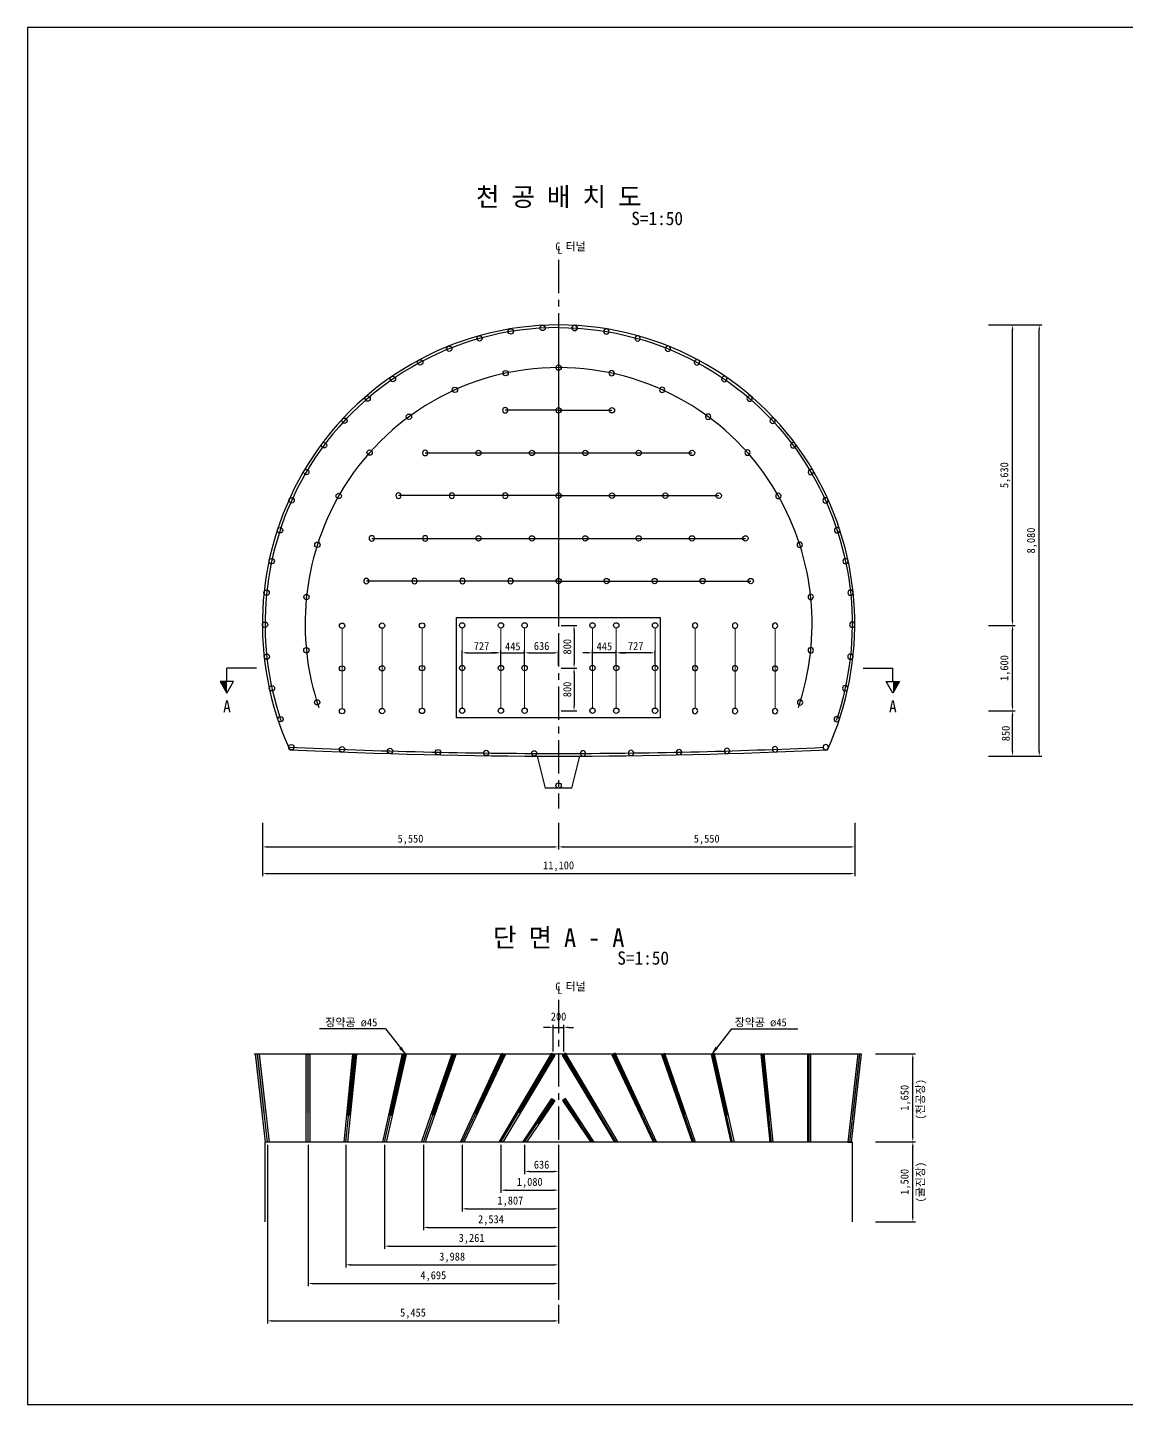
# Model space of a CAD drawing. Header units: millimetres. Extents: x -114429 to 52969, y -22900 to 28700.
# Drawn here: x -78350 to -57760, y 2900 to 28700 of the extents above; entities that cross this region are included whole.
import ezdxf
from ezdxf.enums import TextEntityAlignment as Align

# ---------------------------------------------------------------- set-up
doc = ezdxf.new("R2010")
doc.units = ezdxf.units.MM
doc.header["$LTSCALE"] = 500
doc.header["$PDMODE"] = 1
doc.linetypes.add('A-CENTR01', pattern=[2, 1.25, -0.25, 0.25, -0.25])
doc.linetypes.add('A-DASHD01', pattern=[0.75, 0.5, -0.25])
for name, color, linetype in [('CS-BLST', 4, 'Continuous'), ('CS-BLST-HIDL', 2, 'A-DASHD01'), ('CS-BLST-LIN1', 2, 'Continuous'), ('CS-BLST-LIN3', 2, 'Continuous'), ('CS-BLST-PATT', 1, 'Continuous'), ('CS-BLST-TEX1', 6, 'Continuous'), ('CS-BLST-TEX3', 3, 'Continuous'), ('CS-CNTL', 1, 'A-CENTR01'), ('CS-DIML', 1, 'Continuous'), ('CS-DIMS', 1, 'Continuous'), ('CS-EXCV', 3, 'E-DIGLN01'), ('CS-LEAT', 3, 'Continuous'), ('CS-MISC', 2, 'Continuous'), ('CS-SYMB', 2, 'Continuous'), ('CS-TEX1', 6, 'Continuous'), ('CS-TEXT', 3, 'Continuous'), ('CX-PAPR', 2, 'Continuous')]:
    doc.layers.add(name, color=color, linetype=linetype)
doc.styles.add('굴림체', font='')
doc.styles.get('굴림체').set_extended_font_data('GulimChe')
doc.linetypes.add('E-DIGLN01', pattern='A,0.9,-0.2,[19,kscals.shx,S=0.1,R=180,X=0,Y=0],0.9', length=2)
doc.dimstyles.new('DIM01-50', dxfattribs={"dimscale": 50, "dimtxt": 3, "dimasz": 1.8, "dimexe": 1, "dimexo": 1, "dimgap": 1, "dimtad": 1, "dimdec": 0, "dimzin": 9, "dimdsep": 46, "dimlunit": 6, "dimtxsty": '굴림체', "dimcen": 2.5, "dimclrt": 3, "dimadec": 4, "dimazin": 0, "dimtfac": 1, "dimtdec": 0, "dimtmove": 2, "dimatfit": 3, "dimfxl": 1, "dimtolj": 1, "dimtzin": 0, "dimarcsym": 0})

# ---------------------------------------------------------------- blocks, each defined once
blk = doc.blocks.new('*D107')
at = {"layer": 'CS-DIMS', "color": 0, "lineweight": -2, "transparency": 16777216}
for p, q in [((-62463, 9471), (-61713, 9471)), ((-61763, 7911), (-61763, 9381)), ((-62463, 7821), (-61713, 7821))]:
    blk.add_line(p, q, dxfattribs=at)
at = {"layer": 'CS-DIMS', "color": 0, "transparency": 16777216}
for points in [[(-61778, 9381), (-61748, 9381), (-61763, 9471)], [(-61778, 7911), (-61748, 7911), (-61763, 7821)]]:
    blk.add_solid(points, dxfattribs=at)
at = {"layer": 'Defpoints', "color": 0, "transparency": 16777216}
for p in [(-62513, 9471), (-61763, 9471), (-62513, 7821)]:
    blk.add_point(p, dxfattribs=at)
at = {"layer": 'CS-DIMS', "color": 3, "transparency": 16777216, "insert": (-61899, 8646), "char_height": 150, "attachment_point": 5, "rotation": 90, "style": '굴림체'}
blk.add_mtext('\\A1;1,650', dxfattribs=at)
blk = doc.blocks.new('*D108')
at = {"layer": 'CS-DIMS', "color": 0, "lineweight": -2, "transparency": 16777216}
for p, q in [((-69036, 7766), (-69036, 7216)), ((-68400, 7766), (-68400, 7216)), ((-68946, 7266), (-68490, 7266))]:
    blk.add_line(p, q, dxfattribs=at)
at = {"layer": 'CS-DIMS', "color": 0, "transparency": 16777216}
for points in [[(-68946, 7281), (-68946, 7251), (-69036, 7266)], [(-68490, 7281), (-68490, 7251), (-68400, 7266)]]:
    blk.add_solid(points, dxfattribs=at)
at = {"layer": 'Defpoints', "color": 0, "transparency": 16777216}
for p in [(-69036, 7816), (-68400, 7816), (-68400, 7266)]:
    blk.add_point(p, dxfattribs=at)
at = {"layer": 'CS-DIMS', "color": 3, "transparency": 16777216, "insert": (-68718, 7393), "char_height": 150, "attachment_point": 5, "style": '굴림체'}
blk.add_mtext('\\A1;636', dxfattribs=at)
blk = doc.blocks.new('*D109')
at = {"layer": 'CS-DIMS', "color": 0, "lineweight": -2, "transparency": 16777216}
for p, q in [((-69480, 7766), (-69480, 6866)), ((-68400, 7216), (-68400, 6866)), ((-69390, 6916), (-68490, 6916))]:
    blk.add_line(p, q, dxfattribs=at)
at = {"layer": 'CS-DIMS', "color": 0, "transparency": 16777216}
for points in [[(-69390, 6931), (-69390, 6901), (-69480, 6916)], [(-68490, 6931), (-68490, 6901), (-68400, 6916)]]:
    blk.add_solid(points, dxfattribs=at)
at = {"layer": 'Defpoints', "color": 0, "transparency": 16777216}
for p in [(-69480, 7816), (-68400, 7266), (-68400, 6916)]:
    blk.add_point(p, dxfattribs=at)
at = {"layer": 'CS-DIMS', "color": 3, "transparency": 16777216, "insert": (-68940, 7052), "char_height": 150, "attachment_point": 5, "style": '굴림체'}
blk.add_mtext('\\A1;1,080', dxfattribs=at)
blk = doc.blocks.new('*D110')
at = {"layer": 'CS-DIMS', "color": 0, "lineweight": -2, "transparency": 16777216}
for p, q in [((-70207, 7766), (-70207, 6516)), ((-68400, 6866), (-68400, 6516)), ((-70117, 6566), (-68490, 6566))]:
    blk.add_line(p, q, dxfattribs=at)
at = {"layer": 'CS-DIMS', "color": 0, "transparency": 16777216}
for points in [[(-70117, 6581), (-70117, 6551), (-70207, 6566)], [(-68490, 6581), (-68490, 6551), (-68400, 6566)]]:
    blk.add_solid(points, dxfattribs=at)
at = {"layer": 'Defpoints', "color": 0, "transparency": 16777216}
for p in [(-70207, 7816), (-68400, 6916), (-68400, 6566)]:
    blk.add_point(p, dxfattribs=at)
at = {"layer": 'CS-DIMS', "color": 3, "transparency": 16777216, "insert": (-69304, 6702), "char_height": 150, "attachment_point": 5, "style": '굴림체'}
blk.add_mtext('\\A1;1,807', dxfattribs=at)
blk = doc.blocks.new('*D111')
at = {"layer": 'CS-DIMS', "color": 0, "lineweight": -2, "transparency": 16777216}
for p, q in [((-70934, 7766), (-70934, 6166)), ((-68400, 6516), (-68400, 6166)), ((-70844, 6216), (-68490, 6216))]:
    blk.add_line(p, q, dxfattribs=at)
at = {"layer": 'CS-DIMS', "color": 0, "transparency": 16777216}
for points in [[(-70844, 6231), (-70844, 6201), (-70934, 6216)], [(-68490, 6231), (-68490, 6201), (-68400, 6216)]]:
    blk.add_solid(points, dxfattribs=at)
at = {"layer": 'Defpoints', "color": 0, "transparency": 16777216}
for p in [(-70934, 7816), (-68400, 6566), (-68400, 6216)]:
    blk.add_point(p, dxfattribs=at)
at = {"layer": 'CS-DIMS', "color": 3, "transparency": 16777216, "insert": (-69667, 6352), "char_height": 150, "attachment_point": 5, "style": '굴림체'}
blk.add_mtext('\\A1;2,534', dxfattribs=at)
blk = doc.blocks.new('*D112')
at = {"layer": 'CS-DIMS', "color": 0, "lineweight": -2, "transparency": 16777216}
for p, q in [((-71661, 7766), (-71661, 5816)), ((-68400, 6166), (-68400, 5816)), ((-71571, 5866), (-68490, 5866))]:
    blk.add_line(p, q, dxfattribs=at)
at = {"layer": 'CS-DIMS', "color": 0, "transparency": 16777216}
for points in [[(-71571, 5881), (-71571, 5851), (-71661, 5866)], [(-68490, 5881), (-68490, 5851), (-68400, 5866)]]:
    blk.add_solid(points, dxfattribs=at)
at = {"layer": 'Defpoints', "color": 0, "transparency": 16777216}
for p in [(-71661, 7816), (-68400, 6216), (-68400, 5866)]:
    blk.add_point(p, dxfattribs=at)
at = {"layer": 'CS-DIMS', "color": 3, "transparency": 16777216, "insert": (-70030, 6002), "char_height": 150, "attachment_point": 5, "style": '굴림체'}
blk.add_mtext('\\A1;3,261', dxfattribs=at)
blk = doc.blocks.new('*D113')
at = {"layer": 'CS-DIMS', "color": 0, "lineweight": -2, "transparency": 16777216}
for p, q in [((-72388, 7766), (-72388, 5466)), ((-68400, 5816), (-68400, 5466)), ((-72298, 5516), (-68490, 5516))]:
    blk.add_line(p, q, dxfattribs=at)
at = {"layer": 'CS-DIMS', "color": 0, "transparency": 16777216}
for points in [[(-72298, 5531), (-72298, 5501), (-72388, 5516)], [(-68490, 5531), (-68490, 5501), (-68400, 5516)]]:
    blk.add_solid(points, dxfattribs=at)
at = {"layer": 'Defpoints', "color": 0, "transparency": 16777216}
for p in [(-72388, 7816), (-68400, 5866), (-68400, 5516)]:
    blk.add_point(p, dxfattribs=at)
at = {"layer": 'CS-DIMS', "color": 3, "transparency": 16777216, "insert": (-70394, 5652), "char_height": 150, "attachment_point": 5, "style": '굴림체'}
blk.add_mtext('\\A1;3,988', dxfattribs=at)
blk = doc.blocks.new('*D114')
at = {"layer": 'CS-DIMS', "color": 0, "lineweight": -2, "transparency": 16777216}
for p, q in [((-73095, 7766), (-73095, 5116)), ((-68400, 5466), (-68400, 5116)), ((-73005, 5166), (-68490, 5166))]:
    blk.add_line(p, q, dxfattribs=at)
at = {"layer": 'CS-DIMS', "color": 0, "transparency": 16777216}
for points in [[(-73005, 5181), (-73005, 5151), (-73095, 5166)], [(-68490, 5181), (-68490, 5151), (-68400, 5166)]]:
    blk.add_solid(points, dxfattribs=at)
at = {"layer": 'Defpoints', "color": 0, "transparency": 16777216}
for p in [(-73095, 7816), (-68400, 5516), (-68400, 5166)]:
    blk.add_point(p, dxfattribs=at)
at = {"layer": 'CS-DIMS', "color": 3, "transparency": 16777216, "insert": (-70747, 5302), "char_height": 150, "attachment_point": 5, "style": '굴림체'}
blk.add_mtext('\\A1;4,695', dxfattribs=at)
blk = doc.blocks.new('*D115')
at = {"layer": 'CS-DIMS', "color": 0, "lineweight": -2, "transparency": 16777216}
for p, q in [((-73855, 7766), (-73855, 4416)), ((-68400, 4766), (-68400, 4416)), ((-73765, 4466), (-68490, 4466))]:
    blk.add_line(p, q, dxfattribs=at)
at = {"layer": 'CS-DIMS', "color": 0, "transparency": 16777216}
for points in [[(-73765, 4481), (-73765, 4451), (-73855, 4466)], [(-68490, 4481), (-68490, 4451), (-68400, 4466)]]:
    blk.add_solid(points, dxfattribs=at)
at = {"layer": 'Defpoints', "color": 0, "transparency": 16777216}
for p in [(-73855, 7816), (-68400, 4816), (-68400, 4466)]:
    blk.add_point(p, dxfattribs=at)
at = {"layer": 'CS-DIMS', "color": 3, "transparency": 16777216, "insert": (-71128, 4602), "char_height": 150, "attachment_point": 5, "style": '굴림체'}
blk.add_mtext('\\A1;5,455', dxfattribs=at)
blk = doc.blocks.new('*D116')
at = {"layer": 'CS-DIMS', "color": 0, "lineweight": -2, "transparency": 16777216}
for p, q in [((-62463, 7821), (-61713, 7821)), ((-61763, 6411), (-61763, 7731)), ((-62463, 6321), (-61713, 6321))]:
    blk.add_line(p, q, dxfattribs=at)
at = {"layer": 'CS-DIMS', "color": 0, "transparency": 16777216}
for points in [[(-61778, 7731), (-61748, 7731), (-61763, 7821)], [(-61778, 6411), (-61748, 6411), (-61763, 6321)]]:
    blk.add_solid(points, dxfattribs=at)
at = {"layer": 'Defpoints', "color": 0, "transparency": 16777216}
for p in [(-62513, 7821), (-61763, 7821), (-62513, 6321)]:
    blk.add_point(p, dxfattribs=at)
at = {"layer": 'CS-DIMS', "color": 3, "transparency": 16777216, "insert": (-61899, 7071), "char_height": 150, "attachment_point": 5, "rotation": 90, "style": '굴림체'}
blk.add_mtext('\\A1;1,500', dxfattribs=at)
blk = doc.blocks.new('SECB_L1')
at = {"layer": 'CS-SYMB'}
for p in [(-11.1, 4.99), (0, 0)]:
    blk.add_line(p, (-11.1, 0), dxfattribs=at)
blk.add_lwpolyline([(-11.1, 9.41), (-8.6, 4.99), (-13.6, 4.99)], close=True, dxfattribs=at)
blk.add_solid([(-11.1, 9.41), (-11.1, 9.41), (-11.1, 4.99), (-13.6, 4.99)], dxfattribs=at)
at = {"layer": 'CS-TEX1', "style": '굴림체', "flags": 4}
for tag, rotation in [('A_090', 270), ('A_270', 90), ('A_180', 180)]:
    blk.add_attdef(tag, text='', height=5, rotation=rotation, dxfattribs=at).set_placement((-10.79, 14), align=Align.MIDDLE)
blk.add_attdef('A_000', text='', height=4.5, dxfattribs=at).set_placement((-11.1, 14.41), align=Align.MIDDLE)
blk = doc.blocks.new('*D82')
at = {"layer": 'CS-DIMS', "color": 0, "lineweight": -2, "transparency": 16777216}
for p, q in [((-68350, 16698), (-68060, 16698)), ((-68110, 16608), (-68110, 15988)), ((-68350, 15898), (-68060, 15898))]:
    blk.add_line(p, q, dxfattribs=at)
at = {"layer": 'CS-DIMS', "color": 0, "transparency": 16777216}
for points in [[(-68125, 16608), (-68095, 16608), (-68110, 16698)], [(-68125, 15988), (-68095, 15988), (-68110, 15898)]]:
    blk.add_solid(points, dxfattribs=at)
at = {"layer": 'Defpoints', "color": 0, "transparency": 16777216}
for p in [(-68400, 16698), (-68400, 15898), (-68110, 15898)]:
    blk.add_point(p, dxfattribs=at)
at = {"layer": 'CS-DIMS', "color": 3, "transparency": 16777216, "insert": (-68237, 16298), "char_height": 150, "attachment_point": 5, "rotation": 90, "style": '굴림체'}
blk.add_mtext('\\A1;800', dxfattribs=at)
blk = doc.blocks.new('*D83')
at = {"layer": 'CS-DIMS', "color": 0, "lineweight": -2, "transparency": 16777216}
for p, q in [((-68350, 17498), (-68060, 17498)), ((-68110, 17408), (-68110, 16788)), ((-68350, 16698), (-68060, 16698))]:
    blk.add_line(p, q, dxfattribs=at)
at = {"layer": 'CS-DIMS', "color": 0, "transparency": 16777216}
for points in [[(-68125, 17408), (-68095, 17408), (-68110, 17498)], [(-68125, 16788), (-68095, 16788), (-68110, 16698)]]:
    blk.add_solid(points, dxfattribs=at)
at = {"layer": 'Defpoints', "color": 0, "transparency": 16777216}
for p in [(-68400, 17498), (-68400, 16698), (-68110, 16698)]:
    blk.add_point(p, dxfattribs=at)
at = {"layer": 'CS-DIMS', "color": 3, "transparency": 16777216, "insert": (-68237, 17098), "char_height": 150, "attachment_point": 5, "rotation": 90, "style": '굴림체'}
blk.add_mtext('\\A1;800', dxfattribs=at)
blk = doc.blocks.new('*D87')
at = {"layer": 'CS-DIMS', "color": 0, "lineweight": -2, "transparency": 16777216}
for p, q in [((-68590, 9966), (-68680, 9966)), ((-68500, 9516), (-68500, 10016)), ((-68500, 9966), (-68300, 9966)), ((-68300, 9516), (-68300, 10016)), ((-68210, 9966), (-68120, 9966))]:
    blk.add_line(p, q, dxfattribs=at)
at = {"layer": 'CS-DIMS', "color": 0, "transparency": 16777216}
for points in [[(-68590, 9981), (-68590, 9951), (-68500, 9966)], [(-68210, 9981), (-68210, 9951), (-68300, 9966)]]:
    blk.add_solid(points, dxfattribs=at)
at = {"layer": 'Defpoints', "color": 0, "transparency": 16777216}
for p in [(-68300, 9966), (-68500, 9466), (-68300, 9466)]:
    blk.add_point(p, dxfattribs=at)
at = {"layer": 'CS-DIMS', "color": 3, "transparency": 16777216, "insert": (-68400, 10168), "char_height": 150, "attachment_point": 5, "style": '굴림체'}
blk.add_mtext('\\A1;200', dxfattribs=at)
blk = doc.blocks.new('*D89')
at = {"layer": 'CS-DIMS', "color": 0, "lineweight": -2, "transparency": 16777216}
for p, q in [((-73950, 13797), (-73950, 13297)), ((-68400, 13797), (-68400, 13297)), ((-73860, 13347), (-68490, 13347))]:
    blk.add_line(p, q, dxfattribs=at)
at = {"layer": 'CS-DIMS', "color": 0, "transparency": 16777216}
for points in [[(-73860, 13362), (-73860, 13332), (-73950, 13347)], [(-68490, 13362), (-68490, 13332), (-68400, 13347)]]:
    blk.add_solid(points, dxfattribs=at)
at = {"layer": 'Defpoints', "color": 0, "transparency": 16777216}
for p in [(-73950, 13847), (-68400, 13847), (-68400, 13347)]:
    blk.add_point(p, dxfattribs=at)
at = {"layer": 'CS-DIMS', "color": 3, "transparency": 16777216, "insert": (-71175, 13483), "char_height": 150, "attachment_point": 5, "style": '굴림체'}
blk.add_mtext('\\A1;5,550', dxfattribs=at)
blk = doc.blocks.new('*D90')
at = {"layer": 'CS-DIMS', "color": 0, "lineweight": -2, "transparency": 16777216}
for p, q in [((-68400, 13797), (-68400, 13297)), ((-62850, 13797), (-62850, 13297)), ((-68310, 13347), (-62940, 13347))]:
    blk.add_line(p, q, dxfattribs=at)
at = {"layer": 'CS-DIMS', "color": 0, "transparency": 16777216}
for points in [[(-68310, 13362), (-68310, 13332), (-68400, 13347)], [(-62940, 13362), (-62940, 13332), (-62850, 13347)]]:
    blk.add_solid(points, dxfattribs=at)
at = {"layer": 'Defpoints', "color": 0, "transparency": 16777216}
for p in [(-68400, 13847), (-62850, 13847), (-62850, 13347)]:
    blk.add_point(p, dxfattribs=at)
at = {"layer": 'CS-DIMS', "color": 3, "transparency": 16777216, "insert": (-65625, 13483), "char_height": 150, "attachment_point": 5, "style": '굴림체'}
blk.add_mtext('\\A1;5,550', dxfattribs=at)
blk = doc.blocks.new('*D91')
at = {"layer": 'CS-DIMS', "color": 0, "lineweight": -2, "transparency": 16777216}
for p, q in [((-73950, 13297), (-73950, 12797)), ((-62850, 13297), (-62850, 12797)), ((-73860, 12847), (-62940, 12847))]:
    blk.add_line(p, q, dxfattribs=at)
at = {"layer": 'CS-DIMS', "color": 0, "transparency": 16777216}
for points in [[(-73860, 12862), (-73860, 12832), (-73950, 12847)], [(-62940, 12862), (-62940, 12832), (-62850, 12847)]]:
    blk.add_solid(points, dxfattribs=at)
at = {"layer": 'Defpoints', "color": 0, "transparency": 16777216}
for p in [(-73950, 13347), (-62850, 13347), (-62850, 12847)]:
    blk.add_point(p, dxfattribs=at)
at = {"layer": 'CS-DIMS', "color": 3, "transparency": 16777216, "insert": (-68400, 12983), "char_height": 150, "attachment_point": 5, "style": '굴림체'}
blk.add_mtext('\\A1;11,100', dxfattribs=at)
blk = doc.blocks.new('*D92')
at = {"layer": 'CS-DIMS', "color": 0, "lineweight": -2, "transparency": 16777216}
for p, q in [((-60344, 15898), (-59844, 15898)), ((-59894, 15138), (-59894, 15808)), ((-60344, 15048), (-59844, 15048))]:
    blk.add_line(p, q, dxfattribs=at)
at = {"layer": 'CS-DIMS', "color": 0, "transparency": 16777216}
for points in [[(-59909, 15808), (-59879, 15808), (-59894, 15898)], [(-59909, 15138), (-59879, 15138), (-59894, 15048)]]:
    blk.add_solid(points, dxfattribs=at)
at = {"layer": 'Defpoints', "color": 0, "transparency": 16777216}
for p in [(-60394, 15898), (-59894, 15898), (-60394, 15048)]:
    blk.add_point(p, dxfattribs=at)
at = {"layer": 'CS-DIMS', "color": 3, "transparency": 16777216, "insert": (-60021, 15473), "char_height": 150, "attachment_point": 5, "rotation": 90, "style": '굴림체'}
blk.add_mtext('\\A1;850', dxfattribs=at)
blk = doc.blocks.new('*D93')
at = {"layer": 'CS-DIMS', "color": 0, "lineweight": -2, "transparency": 16777216}
for p, q in [((-59844, 23128), (-59344, 23128)), ((-59394, 15138), (-59394, 23038)), ((-59844, 15048), (-59344, 15048))]:
    blk.add_line(p, q, dxfattribs=at)
at = {"layer": 'CS-DIMS', "color": 0, "transparency": 16777216}
for points in [[(-59409, 23038), (-59379, 23038), (-59394, 23128)], [(-59409, 15138), (-59379, 15138), (-59394, 15048)]]:
    blk.add_solid(points, dxfattribs=at)
at = {"layer": 'Defpoints', "color": 0, "transparency": 16777216}
for p in [(-59894, 23128), (-59394, 23128), (-59894, 15048)]:
    blk.add_point(p, dxfattribs=at)
at = {"layer": 'CS-DIMS', "color": 3, "transparency": 16777216, "insert": (-59530, 19088), "char_height": 150, "attachment_point": 5, "rotation": 90, "style": '굴림체'}
blk.add_mtext('\\A1;8,080', dxfattribs=at)
blk = doc.blocks.new('*D94')
at = {"layer": 'CS-DIMS', "color": 0, "lineweight": -2, "transparency": 16777216}
for p, q in [((-60344, 17498), (-59844, 17498)), ((-59894, 15988), (-59894, 17408)), ((-60344, 15898), (-59844, 15898))]:
    blk.add_line(p, q, dxfattribs=at)
at = {"layer": 'CS-DIMS', "color": 0, "transparency": 16777216}
for points in [[(-59909, 17408), (-59879, 17408), (-59894, 17498)], [(-59909, 15988), (-59879, 15988), (-59894, 15898)]]:
    blk.add_solid(points, dxfattribs=at)
at = {"layer": 'Defpoints', "color": 0, "transparency": 16777216}
for p in [(-60394, 17498), (-59894, 17498), (-60394, 15898)]:
    blk.add_point(p, dxfattribs=at)
at = {"layer": 'CS-DIMS', "color": 3, "transparency": 16777216, "insert": (-60030, 16698), "char_height": 150, "attachment_point": 5, "rotation": 90, "style": '굴림체'}
blk.add_mtext('\\A1;1,600', dxfattribs=at)
blk = doc.blocks.new('*D95')
at = {"layer": 'CS-DIMS', "color": 0, "lineweight": -2, "transparency": 16777216}
for p, q in [((-60344, 23128), (-59844, 23128)), ((-59894, 17588), (-59894, 23038)), ((-60344, 17498), (-59844, 17498))]:
    blk.add_line(p, q, dxfattribs=at)
at = {"layer": 'CS-DIMS', "color": 0, "transparency": 16777216}
for points in [[(-59909, 23038), (-59879, 23038), (-59894, 23128)], [(-59909, 17588), (-59879, 17588), (-59894, 17498)]]:
    blk.add_solid(points, dxfattribs=at)
at = {"layer": 'Defpoints', "color": 0, "transparency": 16777216}
for p in [(-60394, 23128), (-59894, 23128), (-60394, 17498)]:
    blk.add_point(p, dxfattribs=at)
at = {"layer": 'CS-DIMS', "color": 3, "transparency": 16777216, "insert": (-60030, 20313), "char_height": 150, "attachment_point": 5, "rotation": 90, "style": '굴림체'}
blk.add_mtext('\\A1;5,630', dxfattribs=at)
blk = doc.blocks.new('*D125')
at = {"layer": 'CS-DIMS', "color": 0, "lineweight": -2, "transparency": 16777216}
for p, q in [((-70207, 16748), (-70207, 17034)), ((-69480, 16748), (-69480, 17034)), ((-70117, 16984), (-69570, 16984))]:
    blk.add_line(p, q, dxfattribs=at)
at = {"layer": 'CS-DIMS', "color": 0, "transparency": 16777216}
for points in [[(-70117, 16999), (-70117, 16969), (-70207, 16984)], [(-69570, 16999), (-69570, 16969), (-69480, 16984)]]:
    blk.add_solid(points, dxfattribs=at)
at = {"layer": 'Defpoints', "color": 0, "transparency": 16777216}
for p in [(-69480, 16984), (-70207, 16698), (-69480, 16698)]:
    blk.add_point(p, dxfattribs=at)
at = {"layer": 'CS-DIMS', "color": 3, "transparency": 16777216, "insert": (-69844, 17111), "char_height": 150, "attachment_point": 5, "style": '굴림체'}
blk.add_mtext('\\A1;727', dxfattribs=at)
blk = doc.blocks.new('*D126')
at = {"layer": 'CS-DIMS', "color": 0, "lineweight": -2, "transparency": 16777216}
for p, q in [((-69480, 16748), (-69480, 17034)), ((-69036, 16748), (-69036, 17034)), ((-69570, 16984), (-69660, 16984)), ((-69480, 16984), (-69036, 16984)), ((-68946, 16984), (-68856, 16984))]:
    blk.add_line(p, q, dxfattribs=at)
at = {"layer": 'CS-DIMS', "color": 0, "transparency": 16777216}
for points in [[(-69570, 16999), (-69570, 16969), (-69480, 16984)], [(-68946, 16999), (-68946, 16969), (-69036, 16984)]]:
    blk.add_solid(points, dxfattribs=at)
at = {"layer": 'Defpoints', "color": 0, "transparency": 16777216}
for p in [(-69036, 16984), (-69480, 16698), (-69036, 16698)]:
    blk.add_point(p, dxfattribs=at)
at = {"layer": 'CS-DIMS', "color": 3, "transparency": 16777216, "insert": (-69258, 17104), "char_height": 150, "attachment_point": 5, "style": '굴림체'}
blk.add_mtext('\\A1;445', dxfattribs=at)
blk = doc.blocks.new('*D127')
at = {"layer": 'CS-DIMS', "color": 0, "lineweight": -2, "transparency": 16777216}
for p, q in [((-69036, 16748), (-69036, 17034)), ((-68400, 16748), (-68400, 17034)), ((-68946, 16984), (-68490, 16984))]:
    blk.add_line(p, q, dxfattribs=at)
at = {"layer": 'CS-DIMS', "color": 0, "transparency": 16777216}
for points in [[(-68946, 16999), (-68946, 16969), (-69036, 16984)], [(-68490, 16999), (-68490, 16969), (-68400, 16984)]]:
    blk.add_solid(points, dxfattribs=at)
at = {"layer": 'Defpoints', "color": 0, "transparency": 16777216}
for p in [(-68400, 16984), (-69036, 16698), (-68400, 16698)]:
    blk.add_point(p, dxfattribs=at)
at = {"layer": 'CS-DIMS', "color": 3, "transparency": 16777216, "insert": (-68718, 17111), "char_height": 150, "attachment_point": 5, "style": '굴림체'}
blk.add_mtext('\\A1;636', dxfattribs=at)
blk = doc.blocks.new('*D138')
at = {"layer": 'CS-DIMS', "color": 0, "lineweight": -2, "transparency": 16777216}
for p, q in [((-67320, 16748), (-67320, 17034)), ((-66593, 16748), (-66593, 17034)), ((-66683, 16984), (-67230, 16984))]:
    blk.add_line(p, q, dxfattribs=at)
at = {"layer": 'CS-DIMS', "color": 0, "transparency": 16777216}
for points in [[(-67230, 16999), (-67230, 16969), (-67320, 16984)], [(-66683, 16999), (-66683, 16969), (-66593, 16984)]]:
    blk.add_solid(points, dxfattribs=at)
at = {"layer": 'Defpoints', "color": 0, "transparency": 16777216}
for p in [(-67320, 16984), (-67320, 16698), (-66593, 16698)]:
    blk.add_point(p, dxfattribs=at)
at = {"layer": 'CS-DIMS', "color": 3, "transparency": 16777216, "insert": (-66956, 17111), "char_height": 150, "attachment_point": 5, "style": '굴림체'}
blk.add_mtext('\\A1;727', dxfattribs=at)
blk = doc.blocks.new('*D139')
at = {"layer": 'CS-DIMS', "color": 0, "lineweight": -2, "transparency": 16777216}
for p, q in [((-67764, 16748), (-67764, 17034)), ((-67320, 16748), (-67320, 17034)), ((-67854, 16984), (-67944, 16984)), ((-67320, 16984), (-67764, 16984)), ((-67230, 16984), (-67140, 16984))]:
    blk.add_line(p, q, dxfattribs=at)
at = {"layer": 'CS-DIMS', "color": 0, "transparency": 16777216}
for points in [[(-67854, 16999), (-67854, 16969), (-67764, 16984)], [(-67230, 16999), (-67230, 16969), (-67320, 16984)]]:
    blk.add_solid(points, dxfattribs=at)
at = {"layer": 'Defpoints', "color": 0, "transparency": 16777216}
for p in [(-67764, 16984), (-67764, 16698), (-67320, 16698)]:
    blk.add_point(p, dxfattribs=at)
at = {"layer": 'CS-DIMS', "color": 3, "transparency": 16777216, "insert": (-67542, 17104), "char_height": 150, "attachment_point": 5, "style": '굴림체'}
blk.add_mtext('\\A1;445', dxfattribs=at)
blk = doc.blocks.new('bh')
at = {"layer": 'CS-BLST'}
blk.add_circle((0, 0), 50, dxfattribs=at)

msp = doc.modelspace()

# ---------------------------------------------------------------- linework, layer by layer
msp.add_line((-68400, 23078.5), (-68400, 17598.5))
at = {"layer": 'CS-BLST'}
for p, q in [((-73855, 7816), (-74043, 9466)), ((-73094.9, 7816), (-73094.9, 9466)), ((-72387.7, 7816), (-72220.1, 9466)), ((-71660.9, 7816), (-71290.1, 9465.9)), ((-70934, 7816), (-70360.1, 9465.9)), ((-70207.2, 7816), (-69430.1, 9465.9)), ((-69480.3, 7816), (-68500, 9466)), ((-67319.7, 7816), (-68300, 9466)), ((-66589.6, 7809.1), (-67369.9, 9465.9)), ((-65866, 7816), (-66439.9, 9465.9)), ((-65139.1, 7816), (-65509.9, 9465.9)), ((-64412.3, 7816), (-64579.9, 9466)), ((-63705.1, 7816), (-63705.1, 9466)), ((-62945, 7816), (-62757, 9466)), ((-69035.6, 7816), (-68500, 8616)), ((-67764.4, 7816), (-68300, 8616))]:
    msp.add_line(p, q, dxfattribs=at)
for points in [[(-74009.5, 9469.8), (-73821.1, 7816), (-73889, 7816), (-74076.6, 9462.2)], [(-62790.5, 9469.8), (-62978.9, 7816), (-62911, 7816), (-62723.4, 9462.2)]]:
    msp.add_lwpolyline(points, close=True, dxfattribs=at)
for points in [[(-73128.7, 7816), (-73128.7, 9466), (-73061.2, 9466), (-73061.2, 7816)], [(-72420, 7816), (-72253.7, 9469.5), (-72186.5, 9462.6), (-72355.5, 7816)], [(-71693.1, 7816), (-71322.9, 9473.4), (-71256.8, 9458.9), (-71628.6, 7816)], [(-70966.6, 7816), (-70392, 9477.4), (-70328.2, 9455.1), (-70901.5, 7816)], [(-70240.2, 7816), (-69460.7, 9480.1), (-69398.9, 9451.9), (-70174.1, 7816)], [(-69514, 7816), (-68528.4, 9482.8), (-68470, 9448), (-69446.5, 7816)], [(-67285.9, 7816), (-68271.6, 9482.8), (-68330, 9448), (-67353.4, 7816)], [(-66556.4, 7808.8), (-67339.3, 9480.1), (-67401.1, 9451.9), (-66622.8, 7809.4)], [(-65833.4, 7816), (-66408, 9477.4), (-66471.8, 9455.1), (-65898.5, 7816)], [(-65106.9, 7816), (-65477.1, 9473.4), (-65543.2, 9458.9), (-65171.4, 7816)], [(-64380, 7816), (-64546.3, 9469.5), (-64613.5, 9462.6), (-64444.5, 7816)], [(-63671.3, 7816), (-63671.3, 9466), (-63738.8, 9466), (-63738.8, 7816)], [(-69069.8, 7816), (-68528.2, 8636), (-68472.1, 8596.6), (-69001.3, 7816)], [(-67730.2, 7816), (-68271.8, 8636), (-68327.9, 8596.6), (-67798.7, 7816)]]:
    msp.add_lwpolyline(points, dxfattribs=at)
for centre in [(-69480.3, 17498.5), (-69035.6, 17498.5), (-67764.4, 17498.5), (-67319.7, 17498.5), (-66592.8, 17498.5), (-70207.2, 16698.5), (-69480.3, 16698.5), (-69035.6, 16698.5), (-67764.4, 16698.5), (-67319.7, 16698.5), (-66592.8, 16698.5), (-70207.2, 15898.5), (-69480.3, 15898.5), (-69035.6, 15898.5), (-67764.4, 15898.5), (-67319.7, 15898.5), (-66592.8, 15898.5), (-68400, 14498.5)]:
    msp.add_circle(centre, 50, dxfattribs=at)
at = {"layer": 'CS-BLST-LIN1'}
for p, q in [((-68400, 21528.5), (-69400, 21528.5)), ((-68400, 21528.5), (-67400, 21528.5)), ((-70900, 20728.5), (-65900, 20728.5)), ((-68400, 19928.5), (-71400, 19928.5)), ((-68400, 19928.5), (-65400, 19928.5)), ((-71900, 19128.5), (-64900, 19128.5)), ((-68400, 18328.5), (-72000, 18328.5)), ((-68400, 18328.5), (-64800, 18328.5))]:
    msp.add_line(p, q, dxfattribs=at)
at = {"layer": 'CS-BLST-LIN1', "lineweight": 0}
for p, q in [((-72457.1, 17440.7), (-72457.1, 15940.7)), ((-71707.2, 17443.3), (-71707.2, 15943.3)), ((-70957.2, 17445.9), (-70957.2, 15945.9)), ((-70207.2, 17448.5), (-70207.2, 15948.5)), ((-69480.3, 17448.5), (-69480.3, 15948.5)), ((-69035.6, 17448.5), (-69035.6, 15948.5)), ((-67764.4, 17448.5), (-67764.4, 15948.5)), ((-67319.7, 17448.5), (-67319.7, 15948.5)), ((-66592.8, 17448.5), (-66592.8, 15948.5)), ((-65842.8, 17445.9), (-65842.8, 15945.9)), ((-65092.8, 17443.3), (-65092.8, 15943.3)), ((-64342.9, 17440.7), (-64342.9, 15940.7))]:
    msp.add_line(p, q, dxfattribs=at)
at = {"layer": 'CS-BLST-LIN3', "flags": 128}
for points in [[(-68400, 23078.5, 0.2679492), (-73145.8, 20338.5, 0.2158042), (-73602.5, 15717.3)], [(-68400, 23078.5, -0.2679492), (-63654.2, 20338.5, -0.2158042), (-63197.5, 15717.3)], [(-68400, 22328.5, 0.2679492), (-72496.3, 19963.5, 0.2158042), (-72892.2, 15957.9, 0.2158042)], [(-63907.8, 15957.9, 0.2158042), (-64303.7, 19963.5, 0.2679492), (-68400, 22328.5, 0.2679492)]]:
    msp.add_lwpolyline(points, format="xyb", dxfattribs=at)
at = {"layer": 'CS-BLST-LIN3'}
for start, end in [(267.288661, 270), (270, 272.654575)]:
    msp.add_arc((-68400, 122092.9), 106994.4, start, end, dxfattribs=at)
at = {"layer": 'CS-BLST-PATT', "const_width": 67.5}
for points in [[(-72220.1, 9466), (-72337.1, 8314.1)], [(-71290.1, 9465.9), (-71549.4, 8312.2)], [(-70360.1, 9465.9), (-70757.9, 8322.3)], [(-69430.1, 9465.9), (-69959.5, 8341.7)], [(-68500, 9466), (-69152.6, 8367.6)], [(-68300, 9466), (-67647.4, 8367.6)], [(-67369.9, 9465.9), (-66840.5, 8341.7)], [(-66439.9, 9465.9), (-66042.1, 8322.3)], [(-65509.9, 9465.9), (-65250.6, 8312.2)], [(-64579.9, 9466), (-64462.9, 8314.1)], [(-68500, 8616), (-68802.9, 8163.6)], [(-68300, 8616), (-67997.1, 8163.6)]]:
    msp.add_lwpolyline(points, dxfattribs=at)
at = {"layer": 'CS-BLST-PATT'}
for points in [[(-74076.6, 9462.2), (-74009.5, 9469.8), (-73950.6, 8356.4), (-73883.5, 8364.1)], [(-73128.7, 9466), (-73061.2, 9466), (-73128.7, 8367.6), (-73061.2, 8367.6)], [(-63671.3, 9466), (-63738.8, 9466), (-63671.3, 8367.6), (-63738.8, 8367.6)], [(-62723.4, 9462.2), (-62790.5, 9469.8), (-62849.4, 8356.4), (-62916.5, 8364.1)]]:
    msp.add_solid(points, dxfattribs=at)
at = {"layer": 'CS-CNTL'}
for p, q in [((-68400, 24350.2), (-68400, 14069.2)), ((-68400, 10484.1), (-68400, 4466))]:
    msp.add_line(p, q, dxfattribs=at)
at = {"layer": 'CS-DIML'}
for p, q in [((-71639.9, 9939.7), (-72882.3, 9939.7)), ((-71639.9, 9939.7), (-71270.5, 9465.9)), ((-65160.1, 9939.7), (-65529.5, 9465.9)), ((-65160.1, 9939.7), (-63917.7, 9939.7))]:
    msp.add_line(p, q, dxfattribs=at)
for points in [[(-71270.5, 9465.9), (-71386.4, 9565.8), (-71339.1, 9602.6)], [(-65529.5, 9465.9), (-65413.6, 9565.8), (-65460.9, 9602.6)]]:
    msp.add_solid(points, dxfattribs=at)
at = {"layer": 'CS-EXCV'}
for p, q in [((-68150, 14448.5), (-68000, 15048.5)), ((-68150, 14448.5), (-68650, 14448.5)), ((-62803.2, 9466), (-74103.8, 9466)), ((-62893.4, 7816), (-73906.6, 7816)), ((-73906.6, 7816), (-73906.6, 6321)), ((-62893.4, 6321), (-62893.4, 7816))]:
    msp.add_line(p, q, dxfattribs=at)
at = {"layer": 'CS-EXCV', "flags": 128}
msp.add_lwpolyline([(-63361.7, 15167.1, 0.2424339), (-63610.9, 20363.5, 0.2679492), (-68400, 23128.5, 0.2679492), (-73189.1, 20363.5, 0.2424339), (-73438.3, 15167.1)], format="xyb", dxfattribs=at)
msp.add_lwpolyline([(-68800, 15048.5), (-68650, 14448.5)], dxfattribs=at)
at = {"layer": 'CS-EXCV'}
msp.add_arc((-68400, 122092.9), 107044.4, 267.302261, 272.697739, dxfattribs=at)
at = {"layer": 'CS-MISC'}
msp.add_lwpolyline([(-70312.7, 17646.7), (-66495.9, 17646.7), (-66495.9, 15763.8), (-70312.7, 15763.8)], close=True, dxfattribs=at)
at = {"layer": 'CX-PAPR'}
msp.add_lwpolyline([(-78350, 2900), (-38550, 2900), (-38550, 28700), (-78350, 28700)], close=True, dxfattribs=at)

# ---------------------------------------------------------------- block references
for p, rotation in [((-69392.6, 22223.2), 192.1132726230017), ((-68400, 22328.5), 192.1132726230017), ((-70340.9, 21911.9), 204.2265452459731), ((-71202.9, 21408.6), 216.3398178689446), ((-71940, 20735.6), 228.4530904919159), ((-72519.5, 19922.9), 240.548954423213), ((-72918.8, 19008), 252.2898928481607), ((-73123.6, 18031), 264.0308312731083), ((-70957.2, 17495.9), 180.198139318486), ((-72457.1, 17490.7), 180.198139318486), ((-71707.2, 17493.3), 180.198139318486), ((-73125.4, 17032.7), 275.7717696980559), ((-72457.1, 16690.7), 180.1981393184859), ((-71707.2, 16693.3), 180.1981393184859), ((-70957.2, 16695.9), 180.1981393184859), ((-72923.9, 16055), 287.5127081230037), ((-72457.1, 15890.7), 180.1981393184859), ((-71707.2, 15893.3), 180.1981393184859), ((-70957.2, 15895.9), 180.1981393184859), ((-73405.3, 15215.6), 357.8273778042189), ((-72456.2, 15175.4), 357.8273778042189), ((-71556.7, 15145.1), 358.3093302254068), ((-70657, 15122.3), 358.7912826465946), ((-69757.1, 15107.1), 359.2732350677824), ((-68857.2, 15099.5), 359.7551874889703)]:
    msp.add_blockref('bh', p, dxfattribs=dict(rotation=rotation))
at = {"xscale": -1}
for p, rotation in [((-67407.4, 22223.2), 167.8867275225221), ((-66459.1, 21911.9), 155.7734548995506), ((-65597.1, 21408.6), 143.6601822765793), ((-64860, 20735.6), 131.5469096536078), ((-71400, 19928.5), 359.9999999998511), ((-70400, 19928.5), 359.9999999998511), ((-69400, 19928.5), 359.9999999998511), ((-64280.5, 19922.9), 119.4510457223108), ((-63881.2, 19008), 107.7101072973631), ((-63676.4, 18031), 95.96916887241542), ((-65842.8, 17495.9), 179.8018606813419), ((-65092.8, 17493.3), 179.8018606813419), ((-64342.9, 17490.7), 179.8018606813419), ((-63674.6, 17032.7), 84.22823044746782), ((-65842.8, 16695.9), 179.8018606813419), ((-65092.8, 16693.3), 179.8018606813419), ((-64342.9, 16690.7), 179.8018606813419), ((-63876.1, 16055), 72.48729202252015), ((-65842.8, 15895.9), 179.8018606813419), ((-65092.8, 15893.3), 179.8018606813419), ((-64342.9, 15890.7), 179.8018606813419), ((-64343.8, 15175.4), 2.172622195788092), ((-63394.7, 15215.6), 2.172622195788092), ((-67942.8, 15099.5), 0.2448125110367716), ((-67042.9, 15107.1), 0.7267649322245617), ((-66143, 15122.3), 1.208717353412432), ((-65243.3, 15145.1), 1.690669774600222)]:
    msp.add_blockref('bh', p, dxfattribs=dict(at, rotation=rotation))
for p in [(-69400, 21528.5), (-70900, 20728.5), (-71900, 19128.5), (-70900, 19128.5), (-72000, 18328.5), (-71100, 18328.5), (-70200, 18328.5), (-69300, 18328.5)]:
    msp.add_blockref('bh', p, dxfattribs=at)
for p in [(-68400, 21528.5), (-67400, 21528.5), (-69900, 20728.5), (-68900, 20728.5), (-67900, 20728.5), (-66900, 20728.5), (-65900, 20728.5), (-68400, 19928.5), (-67400, 19928.5), (-66400, 19928.5), (-65400, 19928.5), (-69900, 19128.5), (-68900, 19128.5), (-67900, 19128.5), (-66900, 19128.5), (-65900, 19128.5), (-64900, 19128.5), (-68400, 18328.5), (-67500, 18328.5), (-66600, 18328.5), (-65700, 18328.5), (-64800, 18328.5), (-70207.2, 17498.5)]:
    msp.add_blockref('bh', p)
at = {"layer": 'CS-BLST-HIDL'}
for p, rotation in [((-69296, 23004.7), 189.4102826090598), ((-68699.9, 23070.3), 189.4102826090598), ((-68100.1, 23070.3), 189.4102826090598), ((-70449, 22681), 201.9568036691039), ((-69881.4, 22874.5), 195.6835431390818), ((-70992.1, 22426.7), 208.2300641991258), ((-71504.2, 22114.5), 214.5033247291479), ((-71979, 21748.3), 220.7765852591699), ((-72411.1, 21332.3), 227.0498457891919), ((-72795.1, 20871.7), 233.323106319214), ((-73126.4, 20371.8), 239.596366849236), ((-73401.8, 19839.1), 245.7132430011185), ((-73619, 19280.1), 251.819365151614), ((-73775.5, 18701.2), 257.9254873021094), ((-73869.6, 18108.9), 264.0316094526049), ((-73900.1, 17509.9), 270.1377316031005), ((-73866.7, 16911.2), 276.2438537535959), ((-73769.8, 16319.3), 282.3499759040914), ((-73610.5, 15741.1), 288.4560980545869)]:
    msp.add_blockref('bh', p, dxfattribs=dict(at, rotation=rotation))
at = {"layer": 'CS-BLST-HIDL', "xscale": -1}
for p, rotation in [((-68100.1, 23070.3), 170.5897173909402), ((-67504, 23004.7), 170.5897173909402), ((-66918.6, 22874.5), 164.3164568609183), ((-66351, 22681), 158.0431963308962), ((-65807.9, 22426.7), 151.7699358008742), ((-65295.8, 22114.5), 145.4966752708521), ((-64821, 21748.3), 139.2234147408302), ((-64388.9, 21332.3), 132.9501542108081), ((-64004.9, 20871.7), 126.6768936807861), ((-63673.6, 20371.8), 120.403633150764), ((-63398.2, 19839.1), 114.2867569988816), ((-63181, 19280.1), 108.180634848386), ((-63024.5, 18701.2), 102.0745126978906), ((-62930.4, 18108.9), 95.96839054739507), ((-62899.9, 17509.9), 89.86226839689957), ((-62933.3, 16911.2), 83.75614624640406), ((-63030.2, 16319.3), 77.65002409590862), ((-63189.5, 15741.1), 71.54390194541311)]:
    msp.add_blockref('bh', p, dxfattribs=dict(at, rotation=rotation))
at = {"layer": 'CS-SYMB'}
ref = msp.add_blockref('SECB_L1', (-74058.3, 16698.5), dxfattribs=dict(at, xscale=-50, yscale=50, zscale=50, rotation=180))
ref.add_attrib('A_000', 'A', dxfattribs={"layer": 'CS-BLST-TEX1', "height": 225, "style": '굴림체', "flags": 4}).set_placement((-74613.2, 15978.1), align=Align.MIDDLE)
ref = msp.add_blockref('SECB_L1', (-62691.6, 16698.5), dxfattribs=dict(at, xscale=50, yscale=50, zscale=50, rotation=180))
ref.add_attrib('A_000', 'A', dxfattribs={"layer": 'CS-BLST-TEX1', "height": 225, "style": '굴림체', "flags": 4}).set_placement((-62136.7, 15978.1), align=Align.MIDDLE)

# ---------------------------------------------------------------- texts
at = {"layer": 'CS-BLST-TEX3', "char_height": 150, "width": 10.273, "attachment_point": 5, "rotation": 90, "style": '굴림체'}
for s, insert in [('\\A1;(천공장)', (-61601, 8616.6)), ('\\A1;(굴진장)', (-61601, 7066.1))]:
    msp.add_mtext(s, dxfattribs=dict(at, insert=insert))
at = {"layer": 'CS-LEAT', "style": '굴림체'}
for p in [(-72769.5, 9985.2), (-65098.6, 9985.2)]:
    msp.add_text('장약공 ø45', height=150, dxfattribs=at).set_placement(p)
at = {"layer": 'CS-TEX1', "style": '굴림체'}
msp.add_text('천 공 배 치 도', height=350, dxfattribs=at).set_placement((-68397.7, 25532.7), align=Align.MIDDLE)
msp.add_text('단 면 A - A', height=350, dxfattribs=at).set_placement((-68397.7, 11473.9), align=Align.CENTER)
at = {"layer": 'CS-TEXT', "style": '굴림체'}
for s, height, p in [('S=1:50', 250, (-67038.2, 24997.9)), ('C 터널', 150, (-68461.3, 24522.8)), ('L', 150, (-68423.9, 24455.3)), ('S=1:50', 250, (-67299.9, 11140.2)), ('C 터널', 150, (-68461.3, 10656.7)), ('L', 150, (-68423.9, 10589.3))]:
    msp.add_text(s, height=height, dxfattribs=at).set_placement(p)

# ---------------------------------------------------------------- dimensions: what is measured, and where the dimension line sits
at = {"layer": 'CS-DIMS'}
for base, p1, p2, angle, picture, middle in [((-59894.1, 23128.5), (-60394.1, 17498.5), (-60394.1, 23128.5), 90, '*D95', (-60030.1, 20313.5)), ((-59394.1, 23128.5), (-59894.1, 15048.5), (-59894.1, 23128.5), 90, '*D93', (-59530.1, 19088.5)), ((-68110.1, 16698.5), (-68400, 17498.5), (-68400, 16698.5), 90, '*D83', (-68236.8, 17098.5)), ((-59894.1, 17498.5), (-60394.1, 15898.5), (-60394.1, 17498.5), 90, '*D94', (-60030.2, 16698.5)), ((-67319.7, 16984.2), (-66592.8, 16698.5), (-67319.7, 16698.5), 180, '*D138', (-66956.3, 17111.1)), ((-68110.1, 15898.5), (-68400, 16698.5), (-68400, 15898.5), 90, '*D82', (-68236.8, 16298.5)), ((-59894.1, 15898.5), (-60394.1, 15048.5), (-60394.1, 15898.5), 90, '*D92', (-60020.8, 15473.5)), ((-61762.9, 9471.1), (-62512.9, 7821.1), (-62512.9, 9471.1), 90, '*D107', (-61899.1, 8646.1)), ((-61762.9, 7821.1), (-62512.9, 6321), (-62512.9, 7821.1), 90, '*D116', (-61899.1, 7071.1))]:
    dim = msp.add_linear_dim(base=base, p1=p1, p2=p2, angle=angle, dimstyle='DIM01-50', dxfattribs=at)
    dim.commit()
    dim.dimension.update_dxf_attribs({"geometry": picture, "text_midpoint": middle})
for base, p1, p2, picture, middle in [((-69480.3, 16984.2), (-70207.2, 16698.5), (-69480.3, 16698.5), '*D125', (-69843.7, 17111.1)), ((-68400, 16984.2), (-69035.6, 16698.5), (-68400, 16698.5), '*D127', (-68717.8, 17110.9)), ((-68400, 13347), (-73950.1, 13847), (-68400, 13847), '*D89', (-71175, 13483.1)), ((-62849.9, 13347), (-68400, 13847), (-62849.9, 13847), '*D90', (-65625, 13483.1)), ((-62849.9, 12847), (-73950.1, 13347), (-62849.9, 13347), '*D91', (-68400, 12983.2)), ((-68400, 4466), (-73855, 7816), (-68400, 4816), '*D115', (-71127.5, 4602.2)), ((-68400, 5166), (-73094.9, 7816), (-68400, 5516), '*D114', (-70747.5, 5302.2)), ((-68400, 5516), (-72387.7, 7816), (-68400, 5866), '*D113', (-70393.9, 5652.1)), ((-68400, 5866), (-71660.9, 7816), (-68400, 6216), '*D112', (-70030.4, 6002.2)), ((-68400, 6216), (-70934, 7816), (-68400, 6566), '*D111', (-69667, 6352.2)), ((-68400, 6566), (-70207.2, 7816), (-68400, 6916), '*D110', (-69303.6, 6702.2)), ((-68400, 6916), (-69480.3, 7816), (-68400, 7266), '*D109', (-68940.1, 7052.2)), ((-68400, 7266), (-69035.6, 7816), (-68400, 7816), '*D108', (-68717.8, 7392.7))]:
    dim = msp.add_linear_dim(base=base, p1=p1, p2=p2, dimstyle='DIM01-50', dxfattribs=at)
    dim.commit()
    dim.dimension.update_dxf_attribs({"geometry": picture, "text_midpoint": middle})
dim = msp.add_linear_dim(base=(-69035.6, 16984.2), p1=(-69480.3, 16698.5), p2=(-69035.6, 16698.5), dimstyle='DIM01-50', dxfattribs=at)
dim.commit()
dim.dimension.update_dxf_attribs({"geometry": '*D126', "text_midpoint": (-69257.9, 17104.1), "dimtype": 160})
dim = msp.add_linear_dim(base=(-67764.4, 16984.2), p1=(-67319.7, 16698.5), p2=(-67764.4, 16698.5), angle=180, dimstyle='DIM01-50', dxfattribs=at)
dim.commit()
dim.dimension.update_dxf_attribs({"geometry": '*D139', "text_midpoint": (-67542.1, 17104.1), "dimtype": 160})
dim = msp.add_linear_dim(base=(-68300, 9966.4), p1=(-68500.1, 9465.9), p2=(-68300, 9466), text='200', dimstyle='DIM01-50', dxfattribs=at)
dim.commit()
dim.dimension.update_dxf_attribs({"geometry": '*D87', "text_midpoint": (-68400, 10168.1)})

doc.saveas('drawing.dxf')
